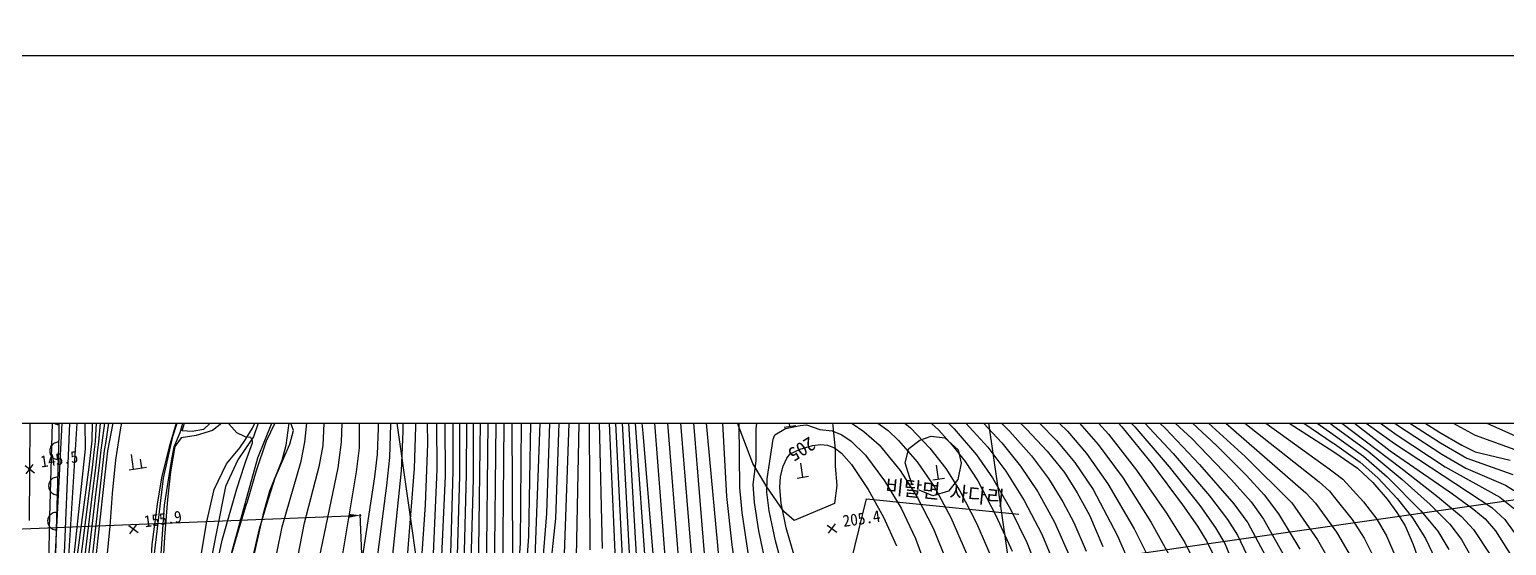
# Model space of a CAD drawing. Header units: millimetres. Extents: x 12262 to 13058, y 1103 to 1809.
# Drawn here: x 12389 to 12641.1, y 1535.5 to 1623.5 of the extents above; entities that cross this region are included whole.
import ezdxf
from ezdxf.xclip import XClip

# ---------------------------------------------------------------- set-up
doc = ezdxf.new("R2010")
doc.units = ezdxf.units.MM
doc.header["$LTSCALE"] = 10
doc.header["$MEASUREMENT"] = 0
doc.header["$XCLIPFRAME"] = 2
doc.layers.add('TX-PAPR', color=2, linetype='Continuous', plot=False)
doc.layers.add('TZ-BASE', color=253, linetype='Continuous')
doc.styles.add('HANA', font='GulimChe.ttf')

# ---------------------------------------------------------------- blocks, each defined once
blk = doc.blocks.new('JD-GJG5SREGSF3')
at = {"layer": 'TZ-BASE'}
for p, q in [((137.17, -157.15), (80.77, 237.65)), ((238.18, -157.07), (183.27, 227.3)), ((79.19, 31.15), (704.07, 120.43)), ((91.34, 71.24, -93), (92.79, 99.12, -93)), ((112.26, 66, -84), (111.98, 93.36, -84)), ((94.51, 71.78, -92), (95.07, 91.53, -92)), ((109.25, 71.47, -86), (108.93, 91.27, -86)), ((113.58, 66.89, -83), (113.49, 93.02, -83)), ((114.71, 65.97, -82), (114.71, 92.12, -82)), ((115.86, 66.33, -81), (115.91, 91.15, -81)), ((119.25, 48.52, -78), (119.73, 90.78, -78)), ((120.59, 48.01, -77), (121.05, 90.93, -77)), ((234.71, 91.23, -76), (263.81, 71.59, -76)), ((236.48, 91.9, -77), (263.72, 73.15, -77)), ((97.56, 70.79, -91), (97.63, 88.3, -91)), ((105.04, 73.59, -88), (104.62, 88.52, -88)), ((107.18, 74.45, -87), (106.78, 89.52, -87)), ((117.91, 49.22, -79), (118.41, 90.03, -79)), ((41.36, 86.12, -104.68), (41.2, 58.41, -104.68)), ((46.12, 86.15, -105.45), (46.26, 73.09, -105.45)), ((102.92, 74.77, -89), (102.47, 86.98, -89)), ((122.06, 49.36, -76), (122.33, 88.24, -76)), ((236.57, 86.29, -74), (263.13, 67.24, -74)), ((85.04, 71.29, -95), (86.8, 84.08, -95)), ((100.84, 74.23, -90), (100.31, 84.86, -90)), ((117.01, 65.52, -80), (117, 84.86, -80)), ((54.62, 70.28, -100), (56.93, 82.78, -100)), ((67.32, 73.69, -97.39), (69.68, 82.25, -97.39)), ((88.26, 71.78, -94), (89.36, 82.72, -94)), ((125.04, 54.54, -74), (125.27, 81.03, -74)), ((127.5, 50.53, -72), (128.68, 82.11, -72)), ((263.31, 82.56, -83), (274.78, 74.67, -83)), ((263.39, 80.92, -82), (274.73, 72.98, -82)), ((56.83, 74.2, -99.08), (57.71, 78.91, -99.08)), ((66.95, 73.43, -98), (68.78, 79.5, -98)), ((81.61, 78.94, -255), (79.46, 72.69, -255)), ((123.73, 52.84, -75), (123.58, 80.13, -75)), ((126.48, 55.7, -73), (126.93, 80.03, -73)), ((129.53, 59.58, -71), (130.2, 78.63, -71)), ((145.97, 73.29, -60), (145.55, 78.23, -60)), ((202.34, 79.81, -59), (208.57, 73.59, -59)), ((205.23, 80.05, -60), (211.46, 73.98, -60)), ((223.87, 78.6, -65), (227.68, 74.42, -65)), ((225.55, 78.74, -66), (229.9, 74.39, -66)), ((242.52, 79.86, -73), (261.37, 65.02, -73)), ((250.28, 78.87, -75), (263.88, 70.11, -75)), ((263.46, 79.24, -81), (274.24, 71.58, -81)), ((45.5, 49.49, -109), (46.88, 76.25, -109)), ((47.02, 48.06, -108), (48.17, 76.04, -108)), ((47.69, 47.93, -107), (49.45, 75.83, -107)), ((52.49, 71.87, -104), (52.85, 77.67, -104)), ((53.08, 71.76, -103), (53.61, 77.53, -103)), ((53.66, 71.65, -102), (54.36, 77.39, -102)), ((54.25, 71.55, -101), (55.12, 77.25, -101)), ((66.61, 76.12, -99.08), (65.05, 71, -99.08)), ((65.71, 72.73, -99), (66.99, 76.62, -99)), ((73.51, 76.25, -97.39), (70.91, 73.94, -97.39)), ((75.24, 74.93, -97), (74.99, 76.66, -97)), ((79.3, 74.16, -97.37), (80.92, 77.79, -97.37)), ((80.22, 69.11, -96), (83.44, 77.03, -96)), ((83.56, 75.99, -96.32), (81.66, 71.93, -96.32)), ((86.29, 73.75, -96.32), (85.5, 75.89, -96.32)), ((110.85, 67.13, -85), (110.75, 76.46, -85)), ((131.08, 58.76, -70), (131.73, 76.87, -70)), ((132.58, 52.65, -69), (133.43, 76.92, -69)), ((134.57, 49.34, -68), (135.11, 76.99, -68)), ((136.92, 53.39, -67), (136.8, 76.77, -67)), ((139.04, 53.64, -66), (138.47, 77.42, -66)), ((141.39, 49.06, -65), (140.17, 76.61, -65)), ((142.52, 50.95, -64), (141.26, 76.81, -64)), ((144.01, 46.58, -63), (142.36, 76.88, -63)), ((145.57, 39.97, -62), (143.43, 77.38, -62)), ((147.17, 39.59, -61), (144.55, 77.02, -61)), ((151.23, 33.15, -59), (147.88, 76.74, -59)), ((153.56, 33.43, -58), (150.15, 75.93, -58)), ((155.91, 32.08, -57), (152.34, 76.11, -57)), ((160.51, 34.77, -55), (156.74, 75.99, -55)), ((160.27, 62.51, -54), (159.51, 76.41, -54)), ((164.71, 68.13, -49.9), (161.44, 76.7, -49.9)), ((162.48, 64.05, -53), (162.36, 76.01, -53)), ((171.04, 74.48, -49.96), (170.7, 76.85, -49.96)), ((177.47, 78.08, -49.9), (178.4, 74.59, -49.9)), ((179.47, 76.05, -52), (181.67, 74.96, -52)), ((183.6, 76.81, -53), (187.79, 73.75, -53)), ((188.98, 76.35, -54), (191.62, 74.23, -54)), ((194.01, 76.07, -55), (196.44, 73.82, -55)), ((195.96, 77.08, -56), (199.1, 74.07, -56)), ((200.11, 76.09, -57), (204.81, 70.9, -57)), ((203.23, 75.95, -58), (207.23, 71.64, -58)), ((215.16, 76.8, -62), (218.43, 73.65, -62)), ((221.25, 77.7, -64), (225.46, 73.13, -64)), ((230.87, 75.81, -67), (236.48, 69.87, -67)), ((231.76, 77.24, -68), (235.18, 74.12, -68)), ((234.32, 77.33, -69), (239.66, 72.38, -69)), ((238.07, 76.61, -70), (243.89, 71.19, -70)), ((241.22, 76.17, -71), (248.79, 69.33, -71)), ((243.02, 77.09, -72), (259.13, 63.14, -72)), ((263.52, 78, -80), (273.54, 70.29, -80)), ((263.6, 76.25, -79), (275.34, 67.4, -79)), ((275.21, 76.07, -84), (282.1, 71.67, -84)), ((276.09, 77.16, -85), (281.84, 73.52, -85)), ((286.8, 76.45, -87), (297.42, 71.7, -87)), ((289.81, 77.65, -88), (298.09, 73.62, -88)), ((44.64, 57.1, -112.82), (45.2, 75.39, -112.82)), ((50.81, 70.64, -106), (50.73, 75.61, -106)), ((51.91, 71.98, -105), (52.02, 75.4, -105)), ((55.98, 68.77, -99.08), (56.83, 74.2, -99.08)), ((65.94, 71.01, -98), (66.95, 73.43, -98)), ((68.98, 73.58, -97.39), (67.32, 73.69, -97.39)), ((70.91, 73.94, -97.39), (68.98, 73.58, -97.39)), ((72.47, 73.78, -97.37), (69.69, 72.91, -97.37)), ((74.77, 75.54, -97.37), (72.47, 73.78, -97.37)), ((76.6, 73.36, -97), (75.24, 74.93, -97)), ((77.94, 72.72, -97), (76.6, 73.36, -97)), ((78.08, 72.25, -97.37), (79.3, 74.16, -97.37)), ((85.67, 71.42, -96.32), (86.29, 73.75, -96.32)), ((100.64, 69.68, -90), (100.84, 74.23, -90)), ((102.73, 69.19, -89), (102.92, 74.77, -89)), ((104.72, 66.87, -88), (105.04, 73.59, -88)), ((106.95, 67.26, -87), (107.18, 74.45, -87)), ((148.79, 39.74, -60), (145.97, 73.29, -60)), ((158.3, 31.02, -56), (154.62, 75.05, -56)), ((165.26, 68.62, -52), (165.27, 74.05, -52)), ((165.27, 74.05, -52), (165.48, 75.49, -52)), ((168.47, 73.05, -51), (170.29, 74.09, -51)), ((170.05, 74.34, -49.96), (172.03, 74.62, -49.96)), ((170.29, 74.09, -51), (172.81, 74.65, -51)), ((172.81, 74.65, -51), (173.89, 74.72, -51)), ((173.89, 74.72, -51), (176.15, 73.93, -51)), ((176.15, 73.93, -51), (178.24, 73.7, -51)), ((178.24, 73.7, -51), (179.9, 73.01, -51)), ((178.4, 74.59, -49.9), (178.75, 70.51, -49.9)), ((181.67, 74.96, -52), (183.65, 73.6, -52)), ((183.65, 73.6, -52), (186.26, 71.32, -52)), ((187.79, 73.75, -53), (189.6, 72.07, -53)), ((191.62, 74.23, -54), (194.94, 70.76, -54)), ((196.44, 73.82, -55), (198.75, 71.29, -55)), ((199.1, 74.07, -56), (202.89, 69.61, -56)), ((208.57, 73.59, -59), (212.27, 69.44, -59)), ((211.46, 73.98, -60), (214.98, 70.22, -60)), ((213.09, 75.57, -61), (216.58, 72.06, -61)), ((218.43, 73.65, -62), (221.66, 69.87, -62)), ((220.06, 75.46, -63), (223.67, 71.36, -63)), ((225.46, 73.13, -64), (230.24, 67.02, -64)), ((227.68, 74.42, -65), (232.86, 68.05, -65)), ((229.9, 74.39, -66), (235.79, 67.55, -66)), ((235.18, 74.12, -68), (240.98, 67.99, -68)), ((263.12, 75.09, -78), (263.67, 74.7, -78)), ((263.67, 74.7, -78), (269.77, 70.25, -78)), ((263.72, 73.15, -77), (263.74, 73.13, -77)), ((263.74, 73.13, -77), (268.95, 69.41, -77)), ((274.78, 74.67, -83), (282.35, 69.75, -83)), ((281.84, 73.52, -85), (285.77, 71.26, -85)), ((284.2, 75.05, -86), (288.01, 72.96, -86)), ((46.26, 73.09, -105.45), (45.49, 46.77, -105.45)), ((48.17, 46.14, -106), (50.81, 70.64, -106)), ((51.42, 67.54, -105), (51.91, 71.98, -105)), ((52.33, 70.54, -104), (52.49, 71.87, -104)), ((52.9, 70.47, -103), (53.08, 71.76, -103)), ((53.47, 70.41, -102), (53.66, 71.65, -102)), ((54.04, 70.35, -101), (54.25, 71.55, -101)), ((65.05, 71, -99.08), (63.74, 65.69, -99.08)), ((64.13, 65.61, -99), (65.71, 72.73, -99)), ((66.03, 71.05, -97.37), (65.33, 66.7, -97.37)), ((65.46, 68.55, -98), (65.94, 71.01, -98)), ((67.11, 72.5, -97.37), (66.03, 71.05, -97.37)), ((69.69, 72.91, -97.37), (67.11, 72.5, -97.37)), ((74.87, 68.1, -97.37), (77.16, 70.82, -97.37)), ((78.12, 70.69, -255), (76.82, 68.75, -255)), ((77.16, 70.82, -97.37), (78.08, 72.25, -97.37)), ((78.06, 72.7, -97), (77.94, 72.72, -97)), ((79, 72.56, -97), (78.06, 72.7, -97)), ((79.46, 72.69, -255), (78.12, 70.69, -255)), ((78.18, 68.56, -97), (79.33, 71.68, -97)), ((79.29, 71.98, -97), (79, 72.56, -97)), ((79.33, 71.68, -97), (79.29, 71.98, -97)), ((81.66, 71.93, -96.32), (79.95, 66.88, -96.32)), ((84.39, 68.68, -95), (85.04, 71.29, -95)), ((84.84, 69.49, -96.32), (85.67, 71.42, -96.32)), ((87.61, 68.52, -94), (88.26, 71.78, -94)), ((90.75, 67.88, -93), (91.34, 71.24, -93)), ((93.92, 67.38, -92), (94.51, 71.78, -92)), ((97.06, 66.74, -91), (97.56, 70.79, -91)), ((108.82, 61.1, -86), (109.25, 71.47, -86)), ((167.14, 65.54, -51), (168.21, 72.29, -51)), ((168.21, 72.29, -51), (168.47, 73.05, -51)), ((171.09, 69.77, -50), (172.82, 70.61, -50)), ((172.82, 70.61, -50), (174.89, 71.21, -50)), ((174.89, 71.21, -50), (176.35, 71.38, -50)), ((176.35, 71.38, -50), (177.46, 71.29, -50)), ((177.46, 71.29, -50), (178.66, 70.81, -50)), ((178.66, 70.81, -50), (179.87, 69.91, -50)), ((179.9, 73.01, -51), (181.51, 71.93, -51)), ((181.51, 71.93, -51), (183.94, 69.57, -51)), ((186.26, 71.32, -52), (189.85, 66.97, -52)), ((189.6, 72.07, -53), (192.77, 68.41, -53)), ((190.72, 68.24, -51.77), (191.36, 70.69, -51.77)), ((191.36, 70.69, -51.77), (193.25, 72.14, -51.77)), ((193.25, 72.14, -51.77), (195.18, 72.83, -51.77)), ((194.94, 70.76, -54), (197.67, 67.26, -54)), ((195.18, 72.83, -51.77), (197.52, 72.52, -51.77)), ((197.52, 72.52, -51.77), (199.77, 70.47, -51.77)), ((198.75, 71.29, -55), (200.96, 68.46, -55)), ((204.81, 70.9, -57), (207.93, 66.81, -57)), ((207.23, 71.64, -58), (210.42, 67.7, -58)), ((216.58, 72.06, -61), (219.69, 68.32, -61)), ((223.67, 71.36, -63), (227.91, 65.66, -63)), ((239.66, 72.38, -69), (246.42, 65.37, -69)), ((243.89, 71.19, -70), (248.98, 66.08, -70)), ((263.81, 71.59, -76), (263.99, 71.47, -76)), ((263.99, 71.47, -76), (268.4, 68.36, -76)), ((274.24, 71.58, -81), (290.88, 60.62, -81)), ((274.73, 72.98, -82), (282.91, 67.59, -82)), ((282.1, 71.67, -84), (286.6, 69.07, -84)), ((285.77, 71.26, -85), (288.04, 70.14, -85)), ((288.01, 72.96, -86), (296.03, 70.1, -86)), ((51.99, 67.47, -104), (52.33, 70.54, -104)), ((52.56, 67.41, -103), (52.9, 70.47, -103)), ((53.12, 67.34, -102), (53.47, 70.41, -102)), ((53.69, 67.28, -101), (54.04, 70.35, -101)), ((53.8, 63.17, -100), (54.62, 70.28, -100)), ((55.4, 63, -99.08), (55.98, 68.77, -99.08)), ((59.01, 67.18, -98.91), (58.65, 69.66, -98.91)), ((60.39, 67.38, -98.91), (60.18, 68.87, -98.91)), ((64.26, 61.02, -98), (65.46, 68.55, -98)), ((72.74, 63.71, -97.37), (74.87, 68.1, -97.37)), ((76.82, 68.75, -255), (74.72, 64.23, -255)), ((77.91, 67.84, -97), (78.18, 68.56, -97)), ((78.34, 62.34, -96), (80.22, 69.11, -96)), ((82.25, 63.45, -95), (84.39, 68.68, -95)), ((83.18, 65.68, -96.32), (84.84, 69.49, -96.32)), ((84.37, 57.31, -94), (87.61, 68.52, -94)), ((100.19, 65.89, -90), (100.64, 69.68, -90)), ((102.21, 64.39, -89), (102.73, 69.19, -89)), ((167.11, 64.16, -49.9), (164.71, 68.13, -49.9)), ((164.78, 64.56, -52), (165.26, 68.62, -52)), ((169.9, 67.71, -50), (170.5, 69.05, -50)), ((170.5, 69.05, -50), (171.09, 69.77, -50)), ((173.25, 65.8, -49.45), (172.91, 68.18, -49.45)), ((178.75, 70.51, -49.9), (178.78, 67.68, -49.9)), ((179.87, 69.91, -50), (181.57, 67.96, -50)), ((183.94, 69.57, -51), (187.21, 65.18, -51)), ((191.47, 65.84, -51.77), (190.72, 68.24, -51.77)), ((192.77, 68.41, -53), (195.65, 64.23, -53)), ((200.29, 68.22, -51.77), (199.72, 65.4, -51.77)), ((199.77, 70.47, -51.77), (200.29, 68.22, -51.77)), ((200.96, 68.46, -55), (203.11, 65.16, -55)), ((202.89, 69.61, -56), (205.65, 65.69, -56)), ((212.27, 69.44, -59), (215.18, 65.6, -59)), ((214.98, 70.22, -60), (217.9, 66.58, -60)), ((219.69, 68.32, -61), (222.8, 63.7, -61)), ((221.66, 69.87, -62), (225.33, 64.68, -62)), ((236.48, 69.87, -67), (242.66, 62.62, -67)), ((248.79, 69.33, -71), (256.72, 61.41, -71)), ((263.88, 70.11, -75), (264.99, 69.39, -75)), ((264.99, 69.39, -75), (267.94, 67.33, -75)), ((268.4, 68.36, -76), (271.43, 65.7, -76)), ((268.95, 69.41, -77), (273.03, 65.89, -77)), ((269.77, 70.25, -78), (275.54, 65.43, -78)), ((273.54, 70.29, -80), (284.16, 62.98, -80)), ((282.35, 69.75, -83), (286.42, 67.33, -83)), ((286.6, 69.07, -84), (294.43, 66.28, -84)), ((288.04, 70.14, -85), (293.98, 68.69, -85)), ((40.47, 67.77, -109.48), (42.07, 66.57, -109.48)), ((40.67, 66.37, -109.48), (41.87, 67.97, -109.48)), ((48.61, 46.3, -105), (51.42, 67.54, -105)), ((51.47, 63.48, -104), (51.99, 67.47, -104)), ((52.05, 63.4, -103), (52.56, 67.41, -103)), ((52.63, 63.32, -102), (53.12, 67.34, -102)), ((53.22, 63.25, -101), (53.69, 67.28, -101)), ((58.22, 67.07, -98.91), (61.19, 67.5, -98.91)), ((62.19, 49.41, -99), (64.13, 65.61, -99)), ((63.74, 65.69, -99.08), (63.01, 61.19, -99.08)), ((65.33, 66.7, -97.37), (64.82, 61.97, -97.37)), ((76.62, 63.82, -97), (77.91, 67.84, -97)), ((79.95, 66.88, -96.32), (78.37, 61.58, -96.32)), ((81.73, 61.18, -96.32), (83.18, 65.68, -96.32)), ((88.17, 57.99, -93), (90.75, 67.88, -93)), ((90.66, 51.83, -92), (93.92, 67.38, -92)), ((91.52, 33.33, -91), (97.06, 66.74, -91)), ((92.79, 17.25, -90), (100.19, 65.89, -90)), ((103.22, 52.04, -88), (104.72, 66.87, -88)), ((105.78, 52.21, -87), (106.95, 67.26, -87)), ((110.02, 48.81, -85), (110.85, 67.13, -85)), ((111.44, 47.99, -84), (112.26, 66, -84)), ((113.03, 48.11, -83), (113.58, 66.89, -83)), ((114.18, 48.06, -82), (114.71, 65.97, -82)), ((115.37, 48.79, -81), (115.86, 66.33, -81)), ((169.31, 64.03, -50), (169.45, 65.91, -50)), ((169.45, 65.91, -50), (169.9, 67.71, -50)), ((172.26, 65.66, -49.45), (174.24, 65.95, -49.45)), ((178.78, 67.68, -49.9), (179.03, 64.41, -49.9)), ((181.57, 67.96, -50), (184.39, 63.7, -50)), ((189.85, 66.97, -52), (192.74, 62.53, -52)), ((191.99, 64.45, -51.77), (191.47, 65.84, -51.77)), ((195.44, 65.35, -52.79), (197.42, 65.63, -52.79)), ((196.43, 65.49, -52.79), (196.09, 67.87, -52.79)), ((197.67, 67.26, -54), (200.07, 63.45, -54)), ((205.65, 65.69, -56), (208.72, 60.36, -56)), ((207.93, 66.81, -57), (211.06, 61.84, -57)), ((210.42, 67.7, -58), (213.38, 63.33, -58)), ((215.18, 65.6, -59), (217.65, 61.61, -59)), ((217.9, 66.58, -60), (220.09, 63.16, -60)), ((227.91, 65.66, -63), (232.71, 58.09, -63)), ((230.24, 67.02, -64), (235.33, 59.68, -64)), ((232.86, 68.05, -65), (238.07, 61.11, -65)), ((235.79, 67.55, -66), (241, 60.97, -66)), ((240.98, 67.99, -68), (246.83, 61.23, -68)), ((248.98, 66.08, -70), (252.03, 62.8, -70)), ((263.13, 67.24, -74), (264.04, 66.54, -74)), ((264.04, 66.54, -74), (265.43, 65.45, -74)), ((267.94, 67.33, -75), (270.57, 64.88, -75)), ((271.43, 65.7, -76), (274.7, 62.16, -76)), ((273.03, 65.89, -77), (278.77, 60.05, -77)), ((275.34, 67.4, -79), (281.62, 62.5, -79)), ((282.91, 67.59, -82), (292.25, 62.4, -82)), ((286.42, 67.33, -83), (293.18, 64.42, -83)), ((49.28, 46.23, -104), (51.47, 63.48, -104)), ((49.44, 22.69, -100), (53.8, 63.17, -100)), ((49.95, 46.16, -103), (52.05, 63.4, -103)), ((50.61, 46.09, -102), (52.63, 63.32, -102)), ((51.28, 46.02, -101), (53.22, 63.25, -101)), ((71.44, 57.98, -97.37), (72.74, 63.71, -97.37)), ((74.72, 64.23, -255), (73.13, 56.49, -255)), ((74.13, 55.07, -97), (76.62, 63.82, -97)), ((81.26, 59.83, -95), (82.25, 63.45, -95)), ((99.58, 43.98, -89), (102.21, 64.39, -89)), ((116.57, 49.35, -80), (117.01, 65.52, -80)), ((162.87, 59.77, -53), (162.48, 64.05, -53)), ((164.98, 61.49, -52), (164.78, 64.56, -52)), ((170.02, 59.97, -49.9), (167.11, 64.16, -49.9)), ((167.12, 63.23, -51), (167.14, 65.54, -51)), ((167.51, 60.06, -51), (167.12, 63.23, -51)), ((169.57, 61.35, -50), (169.31, 64.03, -50)), ((179.03, 64.41, -49.9), (178.66, 61.29, -49.9)), ((184.39, 63.7, -50), (187.03, 59, -50)), ((187.21, 65.18, -51), (190.02, 60.49, -51)), ((192, 64.45, -51.77), (191.99, 64.45, -51.77)), ((195.42, 62.61, -51.77), (193.12, 63.59, -51.77)), ((198.09, 63.4, -51.77), (195.42, 62.61, -51.77)), ((195.65, 64.23, -53), (198.53, 58.9, -53)), ((199.72, 65.4, -51.77), (198.09, 63.4, -51.77)), ((200.07, 63.45, -54), (202.89, 57.94, -54)), ((203.11, 65.16, -55), (206.2, 59.27, -55)), ((213.38, 63.33, -58), (216.24, 58.14, -58)), ((220.09, 63.16, -60), (222.17, 59.33, -60)), ((222.8, 63.7, -61), (226.93, 55.93, -61)), ((225.33, 64.68, -62), (229.82, 56.97, -62)), ((246.42, 65.37, -69), (249.77, 61.57, -69)), ((259.13, 63.14, -72), (260.77, 61.35, -72)), ((261.37, 65.02, -73), (263.15, 63.39, -73)), ((263.15, 63.39, -73), (264.24, 62.04, -73)), ((265.43, 65.45, -74), (268.97, 61.57, -74)), ((270.57, 64.88, -75), (273.03, 62.06, -75)), ((275.54, 65.43, -78), (280.33, 61.15, -78)), ((293.18, 64.42, -83), (295.01, 63.33, -83)), ((55, 57.45, -99.08), (55.4, 63, -99.08)), ((63.01, 61.19, -99.08), (62.13, 54.31, -99.08)), ((62.79, 39.34, -98), (64.26, 61.02, -98)), ((64.82, 61.97, -97.37), (64.26, 55.55, -97.37)), ((74.06, 46.86, -96), (78.34, 62.34, -96)), ((78.18, 60.97, -96.32), (76.5, 55.52, -96.32)), ((78.37, 61.58, -96.32), (78.18, 60.97, -96.32)), ((80.47, 56.99, -96.32), (81.73, 61.18, -96.32)), ((107.69, 43.91, -86), (108.82, 61.1, -86)), ((161.2, 54.25, -54), (160.27, 62.51, -54)), ((165.73, 56.65, -52), (164.98, 61.49, -52)), ((170.43, 57.14, -50), (169.57, 61.35, -50)), ((178.66, 61.29, -49.9), (171.79, 58.4, -49.9)), ((179.86, 44.69), (184.1, 62.13)), ((184.1, 62.13), (210.1, 59.51)), ((192.74, 62.53, -52), (195.57, 57.01, -52)), ((211.06, 61.84, -57), (214.03, 56.09, -57)), ((217.65, 61.61, -59), (219.5, 58.09, -59)), ((238.07, 61.11, -65), (240.63, 57.43, -65)), ((241, 60.97, -66), (243.71, 57.17, -66)), ((242.66, 62.62, -67), (245.76, 58.58, -67)), ((246.83, 61.23, -68), (249.22, 58, -68)), ((249.77, 61.57, -69), (251.9, 58.64, -69)), ((252.03, 62.8, -70), (254.48, 59.55, -70)), ((256.72, 61.41, -71), (261.11, 55.09, -71)), ((260.77, 61.35, -72), (264.34, 56.44, -72)), ((264.24, 62.04, -73), (267.04, 58.56, -73)), ((268.97, 61.57, -74), (271.22, 58.62, -74)), ((273.03, 62.06, -75), (274.68, 59.8, -75)), ((274.7, 62.16, -76), (277.34, 58.85, -76)), ((280.33, 61.15, -78), (283.7, 57.8, -78)), ((281.62, 62.5, -79), (285.7, 59.09, -79)), ((284.16, 62.98, -80), (287.81, 60.31, -80)), ((290.88, 60.62, -81), (293.08, 58.58, -81)), ((292.25, 62.4, -82), (294.82, 60.33, -82)), ((79.17, 50.81, -95), (81.26, 59.83, -95)), ((85.88, 46.1, -93), (88.17, 57.99, -93)), ((126.45, 16.24, -70), (131.08, 58.76, -70)), ((128.83, 50.41, -71), (129.53, 59.58, -71)), ((164.06, 52.13, -53), (162.87, 59.77, -53)), ((168.56, 54.92, -51), (167.51, 60.06, -51)), ((171.78, 58.41, -49.9), (170.02, 59.97, -49.9)), ((171.79, 58.4, -49.9), (171.78, 58.41, -49.9)), ((187.03, 59, -50), (189.25, 54.08, -50)), ((190.02, 60.49, -51), (192.47, 55.36, -51)), ((198.53, 58.9, -53), (201.18, 52.79, -53)), ((206.2, 59.27, -55), (208.98, 53.2, -55)), ((208.72, 60.36, -56), (211.49, 54.68, -56)), ((216.24, 58.14, -58), (218.87, 52.1, -58)), ((219.5, 58.09, -59), (221.63, 53.16, -59)), ((222.17, 59.33, -60), (224.49, 54, -60)), ((232.71, 58.09, -63), (235.7, 52.72, -63)), ((235.33, 59.68, -64), (238.44, 54.67, -64)), ((245.76, 58.58, -67), (247.45, 55.93, -67)), ((249.22, 58, -68), (252.26, 52.36, -68)), ((251.9, 58.64, -69), (255.21, 52.79, -69)), ((254.48, 59.55, -70), (258.09, 53.52, -70)), ((267.04, 58.56, -73), (269.09, 55.38, -73)), ((271.22, 58.62, -74), (272.9, 55.79, -74)), ((274.68, 59.8, -75), (276.06, 57.48, -75)), ((277.34, 58.85, -76), (279.57, 55.35, -76)), ((278.77, 60.05, -77), (281.63, 56.58, -77)), ((285.7, 59.09, -79), (287.77, 56.9, -79)), ((287.81, 60.31, -80), (289.75, 58.7, -80)), ((289.75, 58.7, -80), (291.49, 56.67, -80)), ((293.08, 58.58, -81), (296.26, 54.17, -81)), ((44.34, 36.89, -112.82), (44.64, 57.1, -112.82)), ((54.43, 51.66, -99.08), (55, 57.45, -99.08)), ((58.17, 57.55, -99.06), (59.77, 56.35, -99.06)), ((58.37, 56.15, -99.06), (59.57, 57.75, -99.06)), ((64.26, 55.55, -97.37), (63.93, 49.69, -97.37)), ((70.45, 51.74, -97.37), (71.44, 57.98, -97.37)), ((73.13, 56.49, -255), (71.08, 46.03, -255)), ((76.5, 55.52, -96.32), (74.75, 49.29, -96.32)), ((79.32, 51.79, -96.32), (80.47, 56.99, -96.32)), ((82.09, 46.06, -94), (84.37, 57.31, -94)), ((125.92, 47.73, -73), (126.48, 55.7, -73)), ((167.18, 49.96, -52), (165.73, 56.65, -52)), ((171.69, 52.68, -50), (170.43, 57.14, -50)), ((177.43, 57.63, -49.61), (179.03, 56.43, -49.61)), ((177.63, 56.23, -49.61), (178.83, 57.83, -49.61)), ((195.57, 57.01, -52), (197.79, 51.45, -52)), ((202.89, 57.94, -54), (205.32, 52.3, -54)), ((214.03, 56.09, -57), (216.14, 50.99, -57)), ((226.93, 55.93, -61), (229.38, 50.33, -61)), ((229.82, 56.97, -62), (232.48, 51.65, -62)), ((240.63, 57.43, -65), (242.24, 54.84, -65)), ((243.71, 57.17, -66), (245.28, 54.46, -66)), ((247.45, 55.93, -67), (250.11, 50.25, -67)), ((264.34, 56.44, -72), (264.51, 56.14, -72)), ((264.51, 56.14, -72), (266.67, 52.45, -72)), ((272.9, 55.79, -74), (274.51, 52.11, -74)), ((276.06, 57.48, -75), (277.47, 54.3, -75)), ((281.63, 56.58, -77), (283.52, 53.48, -77)), ((283.7, 57.8, -78), (285.72, 55.16, -78)), ((287.77, 56.9, -79), (290.63, 52.49, -79)), ((291.49, 56.67, -80), (294.25, 52.33, -80)), ((62.13, 54.31, -99.08), (61.76, 48.51, -99.08)), ((70.92, 39.78, -97), (74.13, 55.07, -97)), ((124.55, 47.07, -74), (125.04, 54.54, -74)), ((163.69, 36.45, -54), (161.2, 54.25, -54)), ((170.06, 49.49, -51), (168.56, 54.92, -51)), ((192.47, 55.36, -51), (194.2, 50.66, -51)), ((211.49, 54.68, -56), (213.44, 49.77, -56)), ((238.44, 54.67, -64), (239.84, 51.85, -64)), ((242.24, 54.84, -65), (243.35, 52.52, -65)), ((245.28, 54.46, -66), (247.55, 48.99, -66)), ((261.11, 55.09, -71), (263.65, 50.59, -71)), ((269.09, 55.38, -73), (270.74, 52.07, -73)), ((277.47, 54.3, -75), (278.94, 50.1, -75)), ((279.57, 55.35, -76), (281.22, 51.88, -76)), ((285.72, 55.16, -78), (288.13, 50.79, -78))]:
    blk.add_line(p, q, dxfattribs=at)
at = {"layer": 'TZ-BASE', "linetype": 'ByBlock'}
for p, q in [((-1.94, 55.34), (78.45, 58.53)), ((78.45, 58.53), (95.72, 59.21)), ((98.83, 31.29), (97.71, 59.47))]:
    blk.add_line(p, q, dxfattribs=at)
at = {"layer": 'TZ-BASE'}
for centre, start, end in [((46.23, 76.29, -105.45), 90.6083, 270.6083), ((46.18, 70.29, -105.45), 88.3355, 268.3355), ((46, 64.29, -105.45), 88.3355, 268.3355), ((45.83, 58.3, -105.45), 88.3355, 268.3355)]:
    blk.add_arc(centre, 1.5, start, end, dxfattribs=at)
at = {"layer": 'TZ-BASE', "linetype": 'ByBlock'}
blk.add_point((97.72, 59.29), dxfattribs=at)
blk.add_solid([(95.71, 59.55), (95.73, 58.88), (97.72, 59.29)], dxfattribs=at)
at = {"layer": 'TZ-BASE', "style": 'HANA'}
for s, height, rotation, p in [('205', 2.4, 211.8749, (174.42, 72.82, -50)), ('145.5', 2, 8.1304, (43.25, 67.46, -109.48)), ('비탈면 사다리', 2.5, 354.2362, (187.21, 63.05)), ('155.9', 2, 8.1304, (60.95, 57.24, -99.06)), ('205.4', 2, 8.1304, (180.21, 57.31, -49.61))]:
    blk.add_text(s, height=height, rotation=rotation, dxfattribs=at).set_placement(p)

msp = doc.modelspace()

# ---------------------------------------------------------------- linework, layer by layer
at = {"layer": 'TX-PAPR'}
msp.add_lwpolyline([(12261.89, 1103.05), (13057.89, 1103.05), (13057.89, 1619.05), (12261.89, 1619.05)], close=True, dxfattribs=at)
at = {"layer": 'TX-PAPR', "flags": 128}
msp.add_lwpolyline([(13050.25, 1556.3), (13045, 1406.3), (12350.4, 1406.3), (12345.15, 1556.3)], close=True, dxfattribs=at)

# ---------------------------------------------------------------- block references
at = {"layer": 'TZ-BASE'}
ref = msp.add_blockref('JD-GJG5SREGSF3', (12347.77, 1481.3), dxfattribs=at)
XClip(ref).set_block_clipping_path([(702.4831646336, 75.0000000057), (697.2310198304, -74.9999999943), (2.6260725488, -75), (-2.6260722576, 75)])

doc.saveas('drawing.dxf')
